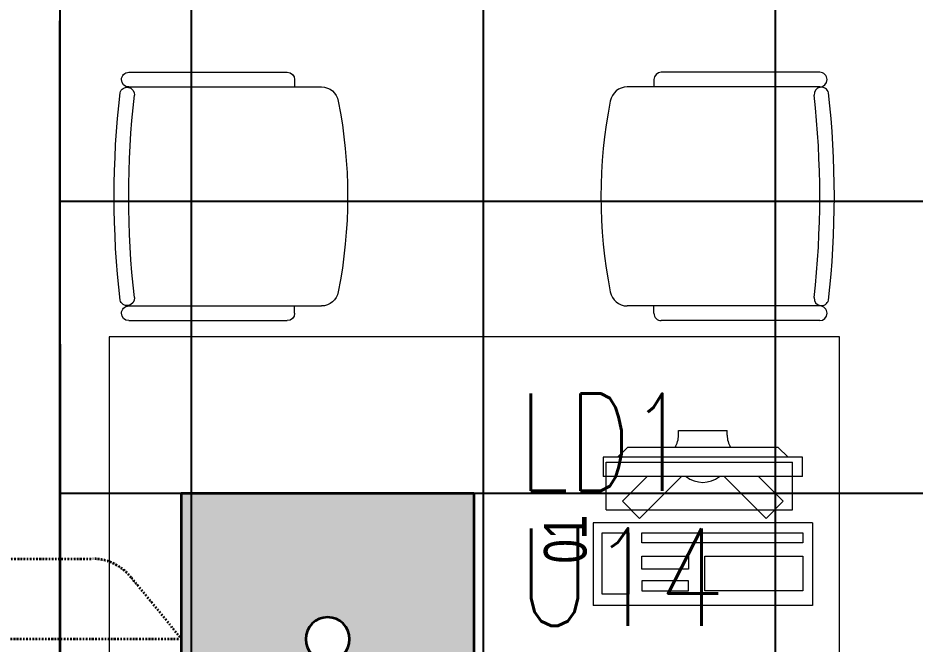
# Model space of a CAD drawing. Extents: x -12260 to 184725, y -29287 to 19916.
# Drawn here: x 25790 to 27633, y -11940 to -10654 of the extents above; entities that cross this region are included whole.
import ezdxf
from ezdxf.enums import TextEntityAlignment as Align

# ---------------------------------------------------------------- set-up
doc = ezdxf.new("R2010")
doc.units = 0
doc.header["$LTSCALE"] = 0.25
doc.linetypes.add('DASHDOT', pattern=[25.4, 12.7, -6.35, 0, -6.35])
for name, color, linetype, lineweight in [('01-First Floor-FUR$0$72_EGR_EQP_TAG', 142, 'Continuous', 5), ('01-First Floor-FUR$0$LOADING', 253, 'Continuous', 5), ('01-First Floor-FUR$0$Walls', 251, 'Continuous', 5), ('E-LITE-CIRC', 6, 'Continuous', 25), ('E-LITE-CIRC-NUMB', 6, 'Continuous', 25), ('E-LITE-CLNG', 150, 'Continuous', 35), ('E-LITE-CLNG-CNDT', 6, 'DASHDOT', 35), ('E-LITE-CTRL', 6, 'Continuous', 25), ('E-LITE-IDEN', 6, 'Continuous', 25)]:
    doc.layers.add(name, color=color, linetype=linetype, lineweight=lineweight)
for name, color, linetype in [('01-First Floor-FUR$0$FALSE CEILING', 251, 'Continuous'), ('01-First Floor-FUR$0$TME-NON MEDICAL FURNITURE', 242, 'Continuous'), ('01-First Floor-FUR$0$X-WHITE glass', 255, 'Continuous')]:
    doc.layers.add(name, color=color, linetype=linetype)
doc.styles.add('01-First Floor-FUR$0$X3G_ENTITY_257CFD', font='swisscl.ttf', dxfattribs={"height": 200})
doc.styles.add('DC_SIMPLEX', font='SIMPLEX.shx', dxfattribs={"width": 0.7})

# ---------------------------------------------------------------- blocks, each defined once
blk = doc.blocks.new('*U225')
h = blk.add_hatch(color=254)
h.dxf.hatch_style = 1
h.paths.add_polyline_path([(-300, 300), (-300, -300), (300, -300), (300, 300)])
edge = h.paths.add_edge_path(flags=16)
edge.add_arc((0, 0), 45, 0, 360)
blk.add_lwpolyline([(-300, 300), (-300, -300), (300, -300), (300, 300)], close=True)
blk.add_circle((0, 0), 45)
at = {"layer": 'E-LITE-CIRC-NUMB', "style": 'DC_SIMPLEX', "width": 0.7, "flags": 8}
blk.add_attdef('CIRCUIT', text='', height=200, rotation=0, dxfattribs=at).set_placement((-473.9, 300), align=Align.RIGHT)
at = {"layer": 'E-LITE-CTRL', "style": 'DC_SIMPLEX', "width": 0.7, "flags": 8}
blk.add_attdef('CONTROL', (1118.9, -935), '', height=200, rotation=360, dxfattribs=at)
at = {"layer": 'E-LITE-IDEN', "style": 'DC_SIMPLEX', "width": 0.7, "flags": 8}
blk.add_attdef('TYPE', (460.4, 457.6), '', height=200, rotation=360, dxfattribs=at)
blk = doc.blocks.new('01-First Floor-FUR$0$GF21016-P')
at = {"layer": '01-First Floor-FUR$0$LOADING', "extrusion": (-1.24384e-09, -1.20261e-09, -1)}
for p, q in [((0.0128, 0.0179), (0.0128, 0.4136)), ((0.4628, 0.0179), (0.4628, 0.4136)), ((-0.0022, 0.3585), (0.0128, 0.3585)), ((0.4778, 0.3585), (0.4628, 0.3585)), ((-0.0172, 0.0179), (-0.0172, 0.3435)), ((0.4928, 0.0179), (0.4928, 0.3435)), ((0.4778, 0.0029), (0.4778, 0.0029))]:
    blk.add_line(p, q, dxfattribs=at)
for centre, radius, start, end in [((-0.2378, -0.5362), 1.0036, 78.7568, 101.2432), ((-0.0478, 0.4136), 0.035, 0, 80.6557), ((-0.4278, 0.4136), 0.035, 99.3443, 180), ((0.0022, 0.3435), 0.015, 0, 90), ((-0.4778, 0.3435), 0.015, 90, 180), ((-0.0284, 0.0145), 0.015, 284.3864, 95.5209), ((-0.2378, 1.8928), 1.8749, 263.6341, 276.3659), ((-0.4471, 0.0145), 0.015, 84.4791, 255.6136), ((0.0022, 0.0179), 0.015, 270, 0), ((0.0022, 0.0179), 0.015, 180, 270), ((-0.2378, 1.8734), 1.8855, 263.5119, 276.4881), ((-0.4778, 0.0179), 0.015, 270, 0), ((-0.4778, 0.0179), 0.015, 180, 270)]:
    blk.add_arc(centre, radius, start, end, dxfattribs=at)
blk = doc.blocks.new('01-First Floor-FUR$0$ITCWLS1-P')
at = {"layer": '01-First Floor-FUR$0$LOADING'}
for p, q in [((-0.17, 0.45), (-0.17, 0)), ((-0.17, 0.45), (0, 0.45)), ((0, 0.45), (0, 0)), ((-0.2651, 0.43, 0), (-0.3051, 0.43, 0)), ((-0.3051, 0.43, 0), (-0.3051, 0.02, 0)), ((-0.2651, 0.43, 0), (-0.2651, 0.02, 0)), ((-0.1496, 0.4305), (-0.1291, 0.4305)), ((-0.1291, 0.4305), (-0.1291, 0.4089)), ((-0.197, 0.4094), (-0.295, 0.4094)), ((-0.295, 0.0264), (-0.295, 0.4094)), ((-0.197, 0.0264), (-0.197, 0.4094)), ((-0.3251, 0.38, 0), (-0.3051, 0.4, 0)), ((-0.3251, 0.38, 0), (-0.3251, 0.07, 0)), ((-0.3503, 0.275), (-0.3596, 0.275)), ((-0.3596, 0.175), (-0.3596, 0.275)), ((-0.3503, 0.175), (-0.3596, 0.175)), ((-0.3251, 0.07, 0), (-0.3051, 0.05, 0)), ((-0.3051, 0.02, 0), (-0.2651, 0.02, 0)), ((-0.197, 0.0264), (-0.295, 0.0264)), ((-0.17, 0), (0, 0))]:
    blk.add_line(p, q, dxfattribs=at)
at = {"layer": '01-First Floor-FUR$0$LOADING', "extrusion": (2.48281e-10, 3.18408e-10, -1)}
for p, q in [((-0.2651, 0.3395), (-0.2144, 0.3902)), ((-0.1791, 0.3548), (-0.2144, 0.3902)), ((-0.2651, 0.2688), (-0.1791, 0.3548))]:
    blk.add_line(p, q, dxfattribs=at)
at = {"layer": '01-First Floor-FUR$0$LOADING', "extrusion": (2.48281e-10, -3.18408e-10, -1)}
for p, q in [((-0.2651, 0.1812), (-0.1791, 0.0952)), ((-0.2651, 0.1105), (-0.2144, 0.0598)), ((-0.1791, 0.0952), (-0.2144, 0.0598))]:
    blk.add_line(p, q, dxfattribs=at)
at = {"layer": '01-First Floor-FUR$0$LOADING'}
for points in [[(-0.1291, 0.4089), (-0.1291, 0.1), (-0.1496, 0.1), (-0.1496, 0.4305)], [(-0.1496, 0.1), (-0.1496, 0.1), (-0.1496, 0.1), (-0.1496, 0.1), (-0.1496, 0.1), (-0.1496, 0.1), (-0.1496, 0.1), (-0.1496, 0.1), (-0.1496, 0.1)], [(-0.1496, 0.1), (-0.1496, 0.1), (-0.1496, 0.1), (-0.1496, 0.1), (-0.1496, 0.1), (-0.1496, 0.1), (-0.1496, 0.1), (-0.1496, 0.1), (-0.1496, 0.1), (-0.1496, 0.1), (-0.1496, 0.1), (-0.1496, 0.1), (-0.1496, 0.1), (-0.1496, 0.1), (-0.1496, 0.1), (-0.1496, 0.1), (-0.1496, 0.1), (-0.1496, 0.1)], [(-0.1496, 0.1), (-0.1496, 0.1), (-0.1496, 0.1), (-0.1496, 0.1), (-0.1496, 0.1), (-0.1496, 0.1), (-0.1496, 0.1), (-0.1496, 0.1), (-0.1496, 0.1), (-0.1496, 0.1)], [(-0.1496, 0.1), (-0.1496, 0.1), (-0.1496, 0.1), (-0.1496, 0.1), (-0.1496, 0.1), (-0.1496, 0.1), (-0.1496, 0.1)], [(-0.1496, 0.1), (-0.1496, 0.1), (-0.1496, 0.1), (-0.1496, 0.1), (-0.1496, 0.1), (-0.1496, 0.1), (-0.1496, 0.1), (-0.1496, 0.1), (-0.1496, 0.1), (-0.1496, 0.1)], [(-0.1496, 0.1), (-0.1496, 0.1), (-0.1496, 0.1), (-0.1496, 0.1), (-0.1496, 0.1), (-0.1496, 0.1), (-0.1496, 0.1), (-0.1496, 0.1), (-0.1496, 0.1), (-0.1496, 0.1), (-0.1496, 0.1), (-0.1496, 0.1), (-0.1496, 0.1), (-0.1496, 0.1), (-0.1496, 0.1)], [(-0.1496, 0.1), (-0.1496, 0.1), (-0.1496, 0.1), (-0.1496, 0.1), (-0.1496, 0.1), (-0.1496, 0.1), (-0.1496, 0.1), (-0.1496, 0.1), (-0.1496, 0.1), (-0.1496, 0.1)], [(-0.1496, 0.1), (-0.1496, 0.1), (-0.1496, 0.1), (-0.1496, 0.1), (-0.1496, 0.1), (-0.1496, 0.1), (-0.1496, 0.1), (-0.1496, 0.1), (-0.1496, 0.1), (-0.1496, 0.1)], [(-0.1496, 0.1), (-0.1496, 0.1), (-0.1496, 0.1), (-0.1496, 0.1), (-0.1496, 0.1), (-0.1496, 0.1), (-0.1496, 0.1), (-0.1496, 0.1), (-0.1496, 0.1), (-0.1496, 0.1), (-0.1496, 0.1), (-0.1496, 0.1), (-0.1496, 0.1), (-0.1496, 0.1), (-0.1496, 0.1), (-0.1496, 0.1), (-0.1496, 0.1), (-0.1496, 0.1), (-0.1496, 0.1), (-0.1496, 0.1), (-0.1496, 0.1), (-0.1496, 0.1), (-0.1496, 0.1), (-0.1496, 0.1), (-0.1496, 0.1), (-0.1496, 0.1), (-0.1496, 0.1), (-0.1496, 0.1), (-0.1496, 0.1), (-0.1496, 0.1), (-0.1496, 0.1), (-0.1496, 0.1), (-0.1496, 0.1), (-0.1496, 0.1), (-0.1496, 0.1), (-0.1496, 0.1), (-0.1496, 0.1), (-0.1496, 0.1), (-0.1496, 0.1), (-0.1496, 0.1), (-0.1496, 0.1), (-0.1496, 0.1), (-0.1496, 0.1), (-0.1496, 0.1), (-0.1496, 0.1), (-0.1496, 0.1), (-0.1496, 0.1), (-0.1496, 0.1), (-0.1496, 0.1), (-0.1496, 0.1), (-0.1496, 0.1), (-0.1496, 0.1), (-0.1496, 0.1), (-0.1496, 0.1)], [(-0.1496, 0.1), (-0.1496, 0.1), (-0.1496, 0.1), (-0.1496, 0.1), (-0.1496, 0.1), (-0.1496, 0.1), (-0.1496, 0.1), (-0.1496, 0.1), (-0.1496, 0.1), (-0.1496, 0.1), (-0.1496, 0.1), (-0.1496, 0.1), (-0.1496, 0.1), (-0.1496, 0.1), (-0.1496, 0.1), (-0.1496, 0.1), (-0.1496, 0.1), (-0.1496, 0.1), (-0.1496, 0.1), (-0.1496, 0.1), (-0.1496, 0.1), (-0.1496, 0.1), (-0.1496, 0.1), (-0.1496, 0.1), (-0.1496, 0.1), (-0.1496, 0.1), (-0.1496, 0.1), (-0.1496, 0.1), (-0.1496, 0.1), (-0.1496, 0.1), (-0.1496, 0.1), (-0.1496, 0.1), (-0.1496, 0.1), (-0.1496, 0.1), (-0.1496, 0.1), (-0.1496, 0.1), (-0.1496, 0.1), (-0.1496, 0.1), (-0.1496, 0.1), (-0.1496, 0.1), (-0.1496, 0.1), (-0.1496, 0.1), (-0.1496, 0.1), (-0.1496, 0.1), (-0.1496, 0.1), (-0.1496, 0.1), (-0.1496, 0.1), (-0.1496, 0.1), (-0.1496, 0.1), (-0.1496, 0.1), (-0.1496, 0.1), (-0.1496, 0.1), (-0.1496, 0.1), (-0.1496, 0.1), (-0.1496, 0.1), (-0.1496, 0.1), (-0.1496, 0.1), (-0.1496, 0.1), (-0.1496, 0.1), (-0.1496, 0.1), (-0.1496, 0.1), (-0.1496, 0.1), (-0.1496, 0.1), (-0.1496, 0.1), (-0.1496, 0.1), (-0.1496, 0.1), (-0.1496, 0.1), (-0.1496, 0.1), (-0.1496, 0.1), (-0.1496, 0.1), (-0.1496, 0.1), (-0.1496, 0.1), (-0.1496, 0.1), (-0.1496, 0.1), (-0.1496, 0.1), (-0.1496, 0.1), (-0.1496, 0.1), (-0.1496, 0.1), (-0.1496, 0.1), (-0.1496, 0.1), (-0.1496, 0.1), (-0.1496, 0.1), (-0.1496, 0.1), (-0.1496, 0.1), (-0.1496, 0.1), (-0.1496, 0.1), (-0.1496, 0.1), (-0.1496, 0.1), (-0.1496, 0.1)], [(-0.1496, 0.1), (-0.1496, 0.1), (-0.1496, 0.1), (-0.1496, 0.1), (-0.1496, 0.1), (-0.1496, 0.1), (-0.1496, 0.1), (-0.1496, 0.1), (-0.1496, 0.1), (-0.1496, 0.1), (-0.1496, 0.1), (-0.1496, 0.1)], [(-0.1496, 0.1), (-0.1496, 0.1), (-0.1496, 0.1), (-0.1496, 0.1), (-0.1496, 0.1), (-0.1496, 0.1), (-0.1496, 0.1)], [(-0.1496, 0.1), (-0.1496, 0.1), (-0.1496, 0.1), (-0.1496, 0.1), (-0.1496, 0.1), (-0.1496, 0.1), (-0.1496, 0.1), (-0.1496, 0.1), (-0.1496, 0.1), (-0.1496, 0.1), (-0.1496, 0.1), (-0.1496, 0.1), (-0.1496, 0.1), (-0.1496, 0.1), (-0.1496, 0.1), (-0.1496, 0.1), (-0.1496, 0.1)], [(-0.1496, 0.1), (-0.1496, 0.1), (-0.1496, 0.1), (-0.1496, 0.1), (-0.1496, 0.1), (-0.1496, 0.1), (-0.1496, 0.1), (-0.1496, 0.1), (-0.1496, 0.1), (-0.1496, 0.1), (-0.1496, 0.1), (-0.1496, 0.1), (-0.1496, 0.1), (-0.1496, 0.1), (-0.1496, 0.1), (-0.1496, 0.1), (-0.1496, 0.1), (-0.1496, 0.1), (-0.1496, 0.1), (-0.1496, 0.1), (-0.1496, 0.1), (-0.1496, 0.1), (-0.1496, 0.1), (-0.1496, 0.1), (-0.1496, 0.1), (-0.1496, 0.1), (-0.1496, 0.1), (-0.1496, 0.1), (-0.1496, 0.1), (-0.1496, 0.1), (-0.1496, 0.1), (-0.1496, 0.1), (-0.1496, 0.1), (-0.1496, 0.1), (-0.1496, 0.1), (-0.1496, 0.1), (-0.1496, 0.1), (-0.1496, 0.1), (-0.1496, 0.1), (-0.1496, 0.1), (-0.1496, 0.1), (-0.1496, 0.1), (-0.1496, 0.1), (-0.1496, 0.1), (-0.1496, 0.1), (-0.1496, 0.1), (-0.1496, 0.1), (-0.1496, 0.1), (-0.1496, 0.1), (-0.1496, 0.1), (-0.1496, 0.1), (-0.1496, 0.1), (-0.1496, 0.1), (-0.1496, 0.1), (-0.1496, 0.1), (-0.1496, 0.1), (-0.1496, 0.1), (-0.1496, 0.1), (-0.1496, 0.1), (-0.1496, 0.1), (-0.1496, 0.1), (-0.1496, 0.1), (-0.1496, 0.1), (-0.1496, 0.1), (-0.1496, 0.1), (-0.1496, 0.1), (-0.1496, 0.1), (-0.1496, 0.1), (-0.1496, 0.1), (-0.1496, 0.1), (-0.1496, 0.1), (-0.1496, 0.1), (-0.1496, 0.1), (-0.1496, 0.1), (-0.1496, 0.1), (-0.1496, 0.1), (-0.1496, 0.1), (-0.1496, 0.1), (-0.1496, 0.1), (-0.1496, 0.1), (-0.1496, 0.1), (-0.1496, 0.1), (-0.1496, 0.1), (-0.1496, 0.1), (-0.1496, 0.1), (-0.1496, 0.1), (-0.1496, 0.1), (-0.1496, 0.1), (-0.1496, 0.1), (-0.1496, 0.1), (-0.1496, 0.1), (-0.1496, 0.1), (-0.1496, 0.1), (-0.1496, 0.1), (-0.1496, 0.1), (-0.1496, 0.1), (-0.1496, 0.1), (-0.1496, 0.1), (-0.1496, 0.1), (-0.1496, 0.1), (-0.1496, 0.1), (-0.1496, 0.1), (-0.1496, 0.1), (-0.1496, 0.1), (-0.1496, 0.1), (-0.1496, 0.1), (-0.1496, 0.1), (-0.1496, 0.1), (-0.1496, 0.1), (-0.1496, 0.1), (-0.1496, 0.1)], [(-0.1496, 0.1), (-0.1496, 0.1), (-0.1496, 0.1), (-0.1496, 0.1), (-0.1496, 0.1), (-0.1496, 0.1), (-0.1496, 0.1), (-0.1496, 0.1)]]:
    blk.add_lwpolyline(points, dxfattribs=at)
for points in [[(-0.1019, 0.4305), (-0.0304, 0.4305), (-0.0304, 0.2294), (-0.1019, 0.2294)], [(-0.1019, 0.1954), (-0.0747, 0.1954), (-0.0747, 0.1), (-0.1019, 0.1)], [(-0.0304, 0.1954), (-0.0508, 0.1954), (-0.0508, 0.1), (-0.0304, 0.1)], [(-0.1496, 0.1), (-0.1496, 0.1), (-0.1496, 0.1), (-0.1496, 0.1), (-0.1496, 0.1), (-0.1496, 0.1), (-0.1496, 0.1), (-0.1496, 0.1), (-0.1496, 0.1), (-0.1496, 0.1), (-0.1496, 0.1), (-0.1496, 0.1), (-0.1496, 0.1), (-0.1496, 0.1), (-0.1496, 0.1), (-0.1496, 0.1), (-0.1496, 0.1), (-0.1496, 0.1), (-0.1496, 0.1), (-0.1496, 0.1), (-0.1496, 0.1), (-0.1496, 0.1), (-0.1496, 0.1), (-0.1496, 0.1), (-0.1496, 0.1), (-0.1496, 0.1), (-0.1496, 0.1), (-0.1496, 0.1), (-0.1496, 0.1), (-0.1496, 0.1), (-0.1496, 0.1), (-0.1496, 0.1), (-0.1496, 0.1), (-0.1496, 0.1), (-0.1496, 0.1), (-0.1496, 0.1), (-0.1496, 0.1), (-0.1496, 0.1), (-0.1496, 0.1), (-0.1496, 0.1), (-0.1496, 0.1), (-0.1496, 0.1), (-0.1496, 0.1), (-0.1496, 0.1), (-0.1496, 0.1), (-0.1496, 0.1), (-0.1496, 0.1), (-0.1496, 0.1), (-0.1496, 0.1), (-0.1496, 0.1), (-0.1496, 0.1), (-0.1496, 0.1), (-0.1496, 0.1), (-0.1496, 0.1), (-0.1496, 0.1), (-0.1496, 0.1), (-0.1496, 0.1), (-0.1496, 0.1), (-0.1496, 0.1), (-0.1496, 0.1), (-0.1496, 0.1), (-0.1496, 0.1), (-0.1496, 0.1), (-0.1496, 0.1), (-0.1496, 0.1), (-0.1496, 0.1), (-0.1496, 0.1), (-0.1496, 0.1), (-0.1496, 0.1), (-0.1496, 0.1), (-0.1496, 0.1), (-0.1496, 0.1), (-0.1496, 0.1), (-0.1496, 0.1), (-0.1496, 0.1), (-0.1496, 0.1), (-0.1496, 0.1), (-0.1496, 0.1), (-0.1496, 0.1), (-0.1496, 0.1), (-0.1496, 0.1), (-0.1496, 0.1), (-0.1496, 0.1), (-0.1496, 0.1), (-0.1496, 0.1), (-0.1496, 0.1), (-0.1496, 0.1), (-0.1496, 0.1), (-0.1496, 0.1), (-0.1496, 0.1), (-0.1496, 0.1), (-0.1496, 0.1), (-0.1496, 0.1), (-0.1496, 0.1), (-0.1496, 0.1), (-0.1496, 0.1), (-0.1496, 0.1), (-0.1496, 0.1), (-0.1496, 0.1), (-0.1496, 0.1), (-0.1496, 0.1), (-0.1496, 0.1), (-0.1496, 0.1), (-0.1496, 0.1), (-0.1496, 0.1), (-0.1496, 0.1), (-0.1496, 0.1), (-0.1496, 0.1), (-0.1496, 0.1), (-0.1496, 0.1), (-0.1496, 0.1), (-0.1496, 0.1), (-0.1496, 0.1), (-0.1496, 0.1), (-0.1496, 0.1), (-0.1496, 0.1), (-0.1496, 0.1), (-0.1496, 0.1), (-0.1496, 0.1), (-0.1496, 0.1), (-0.1496, 0.1), (-0.1496, 0.1), (-0.1496, 0.1), (-0.1496, 0.1), (-0.1496, 0.1), (-0.1496, 0.1), (-0.1496, 0.1), (-0.1496, 0.1), (-0.1496, 0.1), (-0.1496, 0.1), (-0.1496, 0.1), (-0.1496, 0.1), (-0.1496, 0.1), (-0.1496, 0.1), (-0.1496, 0.1), (-0.1496, 0.1), (-0.1496, 0.1), (-0.1496, 0.1), (-0.1496, 0.1), (-0.1496, 0.1), (-0.1496, 0.1), (-0.1496, 0.1), (-0.1496, 0.1), (-0.1496, 0.1), (-0.1496, 0.1), (-0.1496, 0.1), (-0.1496, 0.1), (-0.1496, 0.1), (-0.1496, 0.1), (-0.1496, 0.1), (-0.1496, 0.1), (-0.1496, 0.1), (-0.1496, 0.1), (-0.1496, 0.1), (-0.1496, 0.1), (-0.1496, 0.1), (-0.1496, 0.1), (-0.1496, 0.1), (-0.1496, 0.1), (-0.1496, 0.1), (-0.1496, 0.1), (-0.1496, 0.1), (-0.1496, 0.1), (-0.1496, 0.1), (-0.1496, 0.1), (-0.1496, 0.1), (-0.1496, 0.1), (-0.1496, 0.1), (-0.1496, 0.1), (-0.1496, 0.1), (-0.1496, 0.1), (-0.1496, 0.1), (-0.1496, 0.1), (-0.1496, 0.1), (-0.1496, 0.1), (-0.1496, 0.1), (-0.1496, 0.1), (-0.1496, 0.1), (-0.1496, 0.1), (-0.1496, 0.1), (-0.1496, 0.1), (-0.1496, 0.1), (-0.1496, 0.1), (-0.1496, 0.1), (-0.1496, 0.1), (-0.1496, 0.1), (-0.1496, 0.1), (-0.1496, 0.1), (-0.1496, 0.1), (-0.1496, 0.1), (-0.1496, 0.1), (-0.1496, 0.1), (-0.1496, 0.1), (-0.1496, 0.1), (-0.1496, 0.1), (-0.1496, 0.1), (-0.1496, 0.1), (-0.1496, 0.1), (-0.1496, 0.1), (-0.1496, 0.1), (-0.1496, 0.1), (-0.1496, 0.1), (-0.1496, 0.1), (-0.1496, 0.1), (-0.1496, 0.1), (-0.1496, 0.1), (-0.1496, 0.1), (-0.1496, 0.1), (-0.1496, 0.1), (-0.1496, 0.1), (-0.1496, 0.1), (-0.1496, 0.1), (-0.1496, 0.1), (-0.1496, 0.1), (-0.1496, 0.1), (-0.1496, 0.1), (-0.1496, 0.1), (-0.1496, 0.1), (-0.1496, 0.1), (-0.1496, 0.1), (-0.1496, 0.1), (-0.1496, 0.1), (-0.1496, 0.1), (-0.1496, 0.1), (-0.1496, 0.1), (-0.1496, 0.1), (-0.1496, 0.1), (-0.1496, 0.1), (-0.1496, 0.1), (-0.1496, 0.1), (-0.1496, 0.1), (-0.1496, 0.1), (-0.1496, 0.1), (-0.1496, 0.1), (-0.1496, 0.1), (-0.1496, 0.1), (-0.1496, 0.1), (-0.1496, 0.1), (-0.1496, 0.1), (-0.1496, 0.1), (-0.1496, 0.1), (-0.1496, 0.1), (-0.1496, 0.1), (-0.1496, 0.1), (-0.1496, 0.1), (-0.1496, 0.1), (-0.1496, 0.1), (-0.1496, 0.1), (-0.1496, 0.1), (-0.1496, 0.1), (-0.1496, 0.1), (-0.1496, 0.1), (-0.1496, 0.1), (-0.1496, 0.1), (-0.1496, 0.1), (-0.1496, 0.1), (-0.1496, 0.1), (-0.1496, 0.1), (-0.1496, 0.1), (-0.1496, 0.1), (-0.1496, 0.1), (-0.1496, 0.1), (-0.1496, 0.1), (-0.1496, 0.1), (-0.1496, 0.1), (-0.1496, 0.1), (-0.1496, 0.1), (-0.1496, 0.1), (-0.1496, 0.1), (-0.1496, 0.1), (-0.1496, 0.1), (-0.1496, 0.1), (-0.1496, 0.1), (-0.1496, 0.1), (-0.1496, 0.1), (-0.1496, 0.1), (-0.1496, 0.1)], [(-0.1496, 0.1), (-0.1496, 0.1), (-0.1496, 0.1), (-0.1496, 0.1), (-0.1496, 0.1), (-0.1496, 0.1), (-0.1496, 0.1), (-0.1496, 0.1), (-0.1496, 0.1), (-0.1496, 0.1), (-0.1496, 0.1), (-0.1496, 0.1), (-0.1496, 0.1), (-0.1496, 0.1), (-0.1496, 0.1), (-0.1496, 0.1), (-0.1496, 0.1), (-0.1496, 0.1), (-0.1496, 0.1), (-0.1496, 0.1), (-0.1496, 0.1), (-0.1496, 0.1), (-0.1496, 0.1), (-0.1496, 0.1), (-0.1496, 0.1), (-0.1496, 0.1), (-0.1496, 0.1), (-0.1496, 0.1), (-0.1496, 0.1), (-0.1496, 0.1), (-0.1496, 0.1), (-0.1496, 0.1), (-0.1496, 0.1), (-0.1496, 0.1), (-0.1496, 0.1), (-0.1496, 0.1), (-0.1496, 0.1), (-0.1496, 0.1), (-0.1496, 0.1), (-0.1496, 0.1), (-0.1496, 0.1), (-0.1496, 0.1), (-0.1496, 0.1), (-0.1496, 0.1), (-0.1496, 0.1), (-0.1496, 0.1), (-0.1496, 0.1), (-0.1496, 0.1), (-0.1496, 0.1), (-0.1496, 0.1), (-0.1496, 0.1), (-0.1496, 0.1), (-0.1496, 0.1), (-0.1496, 0.1), (-0.1496, 0.1), (-0.1496, 0.1), (-0.1496, 0.1), (-0.1496, 0.1), (-0.1496, 0.1), (-0.1496, 0.1), (-0.1496, 0.1), (-0.1496, 0.1), (-0.1496, 0.1), (-0.1496, 0.1), (-0.1496, 0.1), (-0.1496, 0.1), (-0.1496, 0.1), (-0.1496, 0.1), (-0.1496, 0.1), (-0.1496, 0.1), (-0.1496, 0.1), (-0.1496, 0.1), (-0.1496, 0.1), (-0.1496, 0.1), (-0.1496, 0.1), (-0.1496, 0.1), (-0.1496, 0.1), (-0.1496, 0.1), (-0.1496, 0.1), (-0.1496, 0.1), (-0.1496, 0.1), (-0.1496, 0.1), (-0.1496, 0.1), (-0.1496, 0.1), (-0.1496, 0.1), (-0.1496, 0.1), (-0.1496, 0.1), (-0.1496, 0.1), (-0.1496, 0.1), (-0.1496, 0.1), (-0.1496, 0.1), (-0.1496, 0.1), (-0.1496, 0.1), (-0.1496, 0.1), (-0.1496, 0.1), (-0.1496, 0.1), (-0.1496, 0.1), (-0.1496, 0.1), (-0.1496, 0.1), (-0.1496, 0.1), (-0.1496, 0.1), (-0.1496, 0.1), (-0.1496, 0.1), (-0.1496, 0.1), (-0.1496, 0.1), (-0.1496, 0.1), (-0.1496, 0.1), (-0.1496, 0.1), (-0.1496, 0.1), (-0.1496, 0.1), (-0.1496, 0.1), (-0.1496, 0.1), (-0.1496, 0.1), (-0.1496, 0.1), (-0.1496, 0.1), (-0.1496, 0.1), (-0.1496, 0.1), (-0.1496, 0.1), (-0.1496, 0.1), (-0.1496, 0.1), (-0.1496, 0.1), (-0.1496, 0.1), (-0.1496, 0.1), (-0.1496, 0.1), (-0.1496, 0.1), (-0.1496, 0.1), (-0.1496, 0.1), (-0.1496, 0.1), (-0.1496, 0.1), (-0.1496, 0.1), (-0.1496, 0.1), (-0.1496, 0.1), (-0.1496, 0.1), (-0.1496, 0.1), (-0.1496, 0.1), (-0.1496, 0.1), (-0.1496, 0.1), (-0.1496, 0.1), (-0.1496, 0.1), (-0.1496, 0.1), (-0.1496, 0.1), (-0.1496, 0.1), (-0.1496, 0.1), (-0.1496, 0.1), (-0.1496, 0.1), (-0.1496, 0.1), (-0.1496, 0.1), (-0.1496, 0.1), (-0.1496, 0.1), (-0.1496, 0.1), (-0.1496, 0.1), (-0.1496, 0.1), (-0.1496, 0.1), (-0.1496, 0.1), (-0.1496, 0.1), (-0.1496, 0.1), (-0.1496, 0.1), (-0.1496, 0.1), (-0.1496, 0.1), (-0.1496, 0.1), (-0.1496, 0.1), (-0.1496, 0.1), (-0.1496, 0.1), (-0.1496, 0.1), (-0.1496, 0.1), (-0.1496, 0.1), (-0.1496, 0.1), (-0.1496, 0.1), (-0.1496, 0.1), (-0.1496, 0.1), (-0.1496, 0.1), (-0.1496, 0.1), (-0.1496, 0.1), (-0.1496, 0.1), (-0.1496, 0.1), (-0.1496, 0.1), (-0.1496, 0.1), (-0.1496, 0.1), (-0.1496, 0.1), (-0.1496, 0.1), (-0.1496, 0.1), (-0.1496, 0.1), (-0.1496, 0.1), (-0.1496, 0.1), (-0.1496, 0.1), (-0.1496, 0.1), (-0.1496, 0.1), (-0.1496, 0.1), (-0.1496, 0.1), (-0.1496, 0.1), (-0.1496, 0.1), (-0.1496, 0.1), (-0.1496, 0.1), (-0.1496, 0.1), (-0.1496, 0.1), (-0.1496, 0.1), (-0.1496, 0.1), (-0.1496, 0.1), (-0.1496, 0.1), (-0.1496, 0.1), (-0.1496, 0.1), (-0.1496, 0.1), (-0.1496, 0.1), (-0.1496, 0.1), (-0.1496, 0.1), (-0.1496, 0.1), (-0.1496, 0.1), (-0.1496, 0.1), (-0.1496, 0.1), (-0.1496, 0.1), (-0.1496, 0.1), (-0.1496, 0.1), (-0.1496, 0.1), (-0.1496, 0.1)], [(-0.1496, 0.1), (-0.1496, 0.1), (-0.1496, 0.1), (-0.1496, 0.1), (-0.1496, 0.1), (-0.1496, 0.1), (-0.1496, 0.1), (-0.1496, 0.1), (-0.1496, 0.1), (-0.1496, 0.1), (-0.1496, 0.1), (-0.1496, 0.1), (-0.1496, 0.1), (-0.1496, 0.1), (-0.1496, 0.1), (-0.1496, 0.1), (-0.1496, 0.1), (-0.1496, 0.1), (-0.1496, 0.1), (-0.1496, 0.1), (-0.1496, 0.1), (-0.1496, 0.1), (-0.1496, 0.1), (-0.1496, 0.1), (-0.1496, 0.1), (-0.1496, 0.1), (-0.1496, 0.1), (-0.1496, 0.1), (-0.1496, 0.1), (-0.1496, 0.1), (-0.1496, 0.1), (-0.1496, 0.1), (-0.1496, 0.1), (-0.1496, 0.1), (-0.1496, 0.1), (-0.1496, 0.1), (-0.1496, 0.1), (-0.1496, 0.1), (-0.1496, 0.1), (-0.1496, 0.1), (-0.1496, 0.1), (-0.1496, 0.1), (-0.1496, 0.1), (-0.1496, 0.1), (-0.1496, 0.1), (-0.1496, 0.1), (-0.1496, 0.1), (-0.1496, 0.1), (-0.1496, 0.1), (-0.1496, 0.1), (-0.1496, 0.1), (-0.1496, 0.1), (-0.1496, 0.1), (-0.1496, 0.1), (-0.1496, 0.1), (-0.1496, 0.1), (-0.1496, 0.1), (-0.1496, 0.1), (-0.1496, 0.1), (-0.1496, 0.1), (-0.1496, 0.1), (-0.1496, 0.1), (-0.1496, 0.1), (-0.1496, 0.1), (-0.1496, 0.1), (-0.1496, 0.1), (-0.1496, 0.1), (-0.1496, 0.1), (-0.1496, 0.1), (-0.1496, 0.1), (-0.1496, 0.1), (-0.1496, 0.1), (-0.1496, 0.1), (-0.1496, 0.1), (-0.1496, 0.1), (-0.1496, 0.1), (-0.1496, 0.1), (-0.1496, 0.1), (-0.1496, 0.1), (-0.1496, 0.1), (-0.1496, 0.1), (-0.1496, 0.1), (-0.1496, 0.1), (-0.1496, 0.1), (-0.1496, 0.1), (-0.1496, 0.1), (-0.1496, 0.1), (-0.1496, 0.1), (-0.1496, 0.1), (-0.1496, 0.1), (-0.1496, 0.1), (-0.1496, 0.1), (-0.1496, 0.1), (-0.1496, 0.1), (-0.1496, 0.1), (-0.1496, 0.1), (-0.1496, 0.1), (-0.1496, 0.1), (-0.1496, 0.1), (-0.1496, 0.1), (-0.1496, 0.1), (-0.1496, 0.1), (-0.1496, 0.1), (-0.1496, 0.1), (-0.1496, 0.1), (-0.1496, 0.1), (-0.1496, 0.1), (-0.1496, 0.1), (-0.1496, 0.1), (-0.1496, 0.1), (-0.1496, 0.1), (-0.1496, 0.1), (-0.1496, 0.1), (-0.1496, 0.1), (-0.1496, 0.1), (-0.1496, 0.1), (-0.1496, 0.1), (-0.1496, 0.1), (-0.1496, 0.1), (-0.1496, 0.1), (-0.1496, 0.1), (-0.1496, 0.1), (-0.1496, 0.1), (-0.1496, 0.1), (-0.1496, 0.1), (-0.1496, 0.1), (-0.1496, 0.1), (-0.1496, 0.1), (-0.1496, 0.1), (-0.1496, 0.1), (-0.1496, 0.1), (-0.1496, 0.1), (-0.1496, 0.1), (-0.1496, 0.1), (-0.1496, 0.1), (-0.1496, 0.1), (-0.1496, 0.1), (-0.1496, 0.1), (-0.1496, 0.1), (-0.1496, 0.1), (-0.1496, 0.1), (-0.1496, 0.1), (-0.1496, 0.1), (-0.1496, 0.1), (-0.1496, 0.1), (-0.1496, 0.1), (-0.1496, 0.1), (-0.1496, 0.1), (-0.1496, 0.1), (-0.1496, 0.1), (-0.1496, 0.1), (-0.1496, 0.1), (-0.1496, 0.1), (-0.1496, 0.1), (-0.1496, 0.1), (-0.1496, 0.1), (-0.1496, 0.1), (-0.1496, 0.1), (-0.1496, 0.1), (-0.1496, 0.1), (-0.1496, 0.1), (-0.1496, 0.1), (-0.1496, 0.1), (-0.1496, 0.1), (-0.1496, 0.1), (-0.1496, 0.1), (-0.1496, 0.1), (-0.1496, 0.1), (-0.1496, 0.1), (-0.1496, 0.1), (-0.1496, 0.1), (-0.1496, 0.1), (-0.1496, 0.1), (-0.1496, 0.1), (-0.1496, 0.1), (-0.1496, 0.1), (-0.1496, 0.1), (-0.1496, 0.1), (-0.1496, 0.1), (-0.1496, 0.1), (-0.1496, 0.1), (-0.1496, 0.1), (-0.1496, 0.1), (-0.1496, 0.1), (-0.1496, 0.1), (-0.1496, 0.1), (-0.1496, 0.1), (-0.1496, 0.1), (-0.1496, 0.1), (-0.1496, 0.1), (-0.1496, 0.1), (-0.1496, 0.1), (-0.1496, 0.1), (-0.1496, 0.1), (-0.1496, 0.1), (-0.1496, 0.1), (-0.1496, 0.1), (-0.1496, 0.1), (-0.1496, 0.1), (-0.1496, 0.1), (-0.1496, 0.1), (-0.1496, 0.1), (-0.1496, 0.1), (-0.1496, 0.1), (-0.1496, 0.1), (-0.1496, 0.1), (-0.1496, 0.1), (-0.1496, 0.1), (-0.1496, 0.1), (-0.1496, 0.1), (-0.1496, 0.1), (-0.1496, 0.1), (-0.1496, 0.1), (-0.1496, 0.1), (-0.1496, 0.1), (-0.1496, 0.1), (-0.1496, 0.1), (-0.1496, 0.1), (-0.1496, 0.1)], [(-0.1496, 0.0727), (-0.0236, 0.0727), (-0.0236, 0.0182), (-0.1496, 0.0182)]]:
    blk.add_lwpolyline(points, close=True, dxfattribs=at)
for centre, radius, start, end in [((-0.3503, 0.325), 0.05, 270, 300.3093), ((-0.3089, 0.225), 0.0556, 321.9431, 38.0569), ((-0.3503, 0.125), 0.05, 59.6907, 90)]:
    blk.add_arc(centre, radius, start, end, dxfattribs=at)
blk = doc.blocks.new('01-First Floor-FUR')
at = {"layer": '01-First Floor-FUR$0$FALSE CEILING', "linetype": 'Continuous'}
for p, q in [((26146, -12830), (26146, -8830)), ((26746, -12830), (26746, -8830)), ((27346, -12830), (27346, -8830)), ((25876, -12829.8, 0), (25876, -10709.8, 0)), ((25876, -11030), (29376, -11030)), ((25876, -11630), (29376, -11630))]:
    blk.add_line(p, q, dxfattribs=at)
at = {"layer": '01-First Floor-FUR$0$FALSE CEILING'}
blk.add_lwpolyline([(29376, -8830), (25876, -8830), (25876, -10710), (25876, -10710), (25876, -12830), (29376, -12830), (29376, -8830)], dxfattribs=at)
at = {"layer": '01-First Floor-FUR$0$LOADING', "elevation": -0.1}
blk.add_lwpolyline([(27477.2, -12059.3), (27477.2, -11309.3), (25977.2, -11309.3), (25977.2, -12059.3)], close=True, dxfattribs=at)
at = {"layer": '01-First Floor-FUR$0$Walls'}
blk.add_line((25876, -10710), (25876, -9910), dxfattribs=at)
at = {"layer": '01-First Floor-FUR$0$X-WHITE glass', "color": 253, "lineweight": 30, "ltscale": 6, "true_color": 0x9898cc}
blk.add_line((25876, -10660), (25876.5, -12830.2, 0), dxfattribs=at)
at = {"layer": '01-First Floor-FUR$0$LOADING', "extrusion": (1.9399e-16, -8.01373e-06, 1), "xscale": 1000.000000000013, "yscale": 1000.000000000013, "zscale": 1000.000000000013, "rotation": 270}
blk.add_blockref('01-First Floor-FUR$0$ITCWLS1-P', (26971.7, -11861.2, 0), dxfattribs=at)
at = {"layer": '01-First Floor-FUR$0$TME-NON MEDICAL FURNITURE', "color": 1, "extrusion": (-1.86519e-05, -4.75185e-05, 1), "xscale": 1000.000000000005, "yscale": 1000.000000000005, "zscale": -1000.000000000001, "rotation": 269.9999749024568}
blk.add_blockref('01-First Floor-FUR$0$GF21016-P', (25999.6, -10782.8, -0.1), dxfattribs=at)
at = {"layer": '01-First Floor-FUR$0$TME-NON MEDICAL FURNITURE', "color": 1, "extrusion": (1.86519e-05, -4.75185e-05, 1), "xscale": -1000.000000000005, "yscale": 1000.000000000006, "zscale": -1000.000000000005, "rotation": 90.00002509754333}
blk.add_blockref('01-First Floor-FUR$0$GF21016-P', (27454.8, -10782.8, 0.9), dxfattribs=at)
at = {"layer": '01-First Floor-FUR$0$72_EGR_EQP_TAG', "insert": (26870.4, -11724.7, -0.1), "char_height": 87.47, "attachment_point": 2, "rotation": 90, "style": '01-First Floor-FUR$0$X3G_ENTITY_257CFD'}
blk.add_mtext('01', dxfattribs=at)

msp = doc.modelspace()

# ---------------------------------------------------------------- linework, layer by layer
at = {"layer": 'E-LITE-CLNG-CNDT', "color": 1}
msp.add_lwpolyline([(25176, -6710), (25528.9, -6809.1, -0.267949), (25578.9, -6895.7), (25578.9, -11665.1, 0.414214), (25678.9, -11765.1), (25943.5, -11765.1, -0.23149), (26022.4, -11803.7), (26126, -11930)], format="xyb", dxfattribs=at)
at = {"layer": 'E-LITE-CLNG-CNDT', "color": 1, "elevation": -0.1}
msp.add_lwpolyline([(26126, -11930), (23376, -11930)], dxfattribs=at)

# ---------------------------------------------------------------- block references
at = {"layer": 'E-LITE-CLNG'}
ref = msp.add_blockref('*U225', (26426, -11930, -0.1), dxfattribs=dict(at, xscale=-1))
ref.add_attrib('TYPE', 'LD1', (26819.5, -11625.5, -0.1), dxfattribs={"layer": 'E-LITE-IDEN', "height": 200, "rotation": 0, "style": 'DC_SIMPLEX', "width": 0.7, "flags": 8})
at = {"layer": 'E-LITE-CLNG-CNDT'}
msp.add_blockref('01-First Floor-FUR', (0, 0), dxfattribs=at)

# ---------------------------------------------------------------- texts
at = {"layer": 'E-LITE-CIRC', "style": 'DC_SIMPLEX', "width": 0.8}
msp.add_text('U14', height=200, rotation=0, dxfattribs=at).set_placement((26816.7, -11902.7, 0))

doc.saveas('drawing.dxf')
